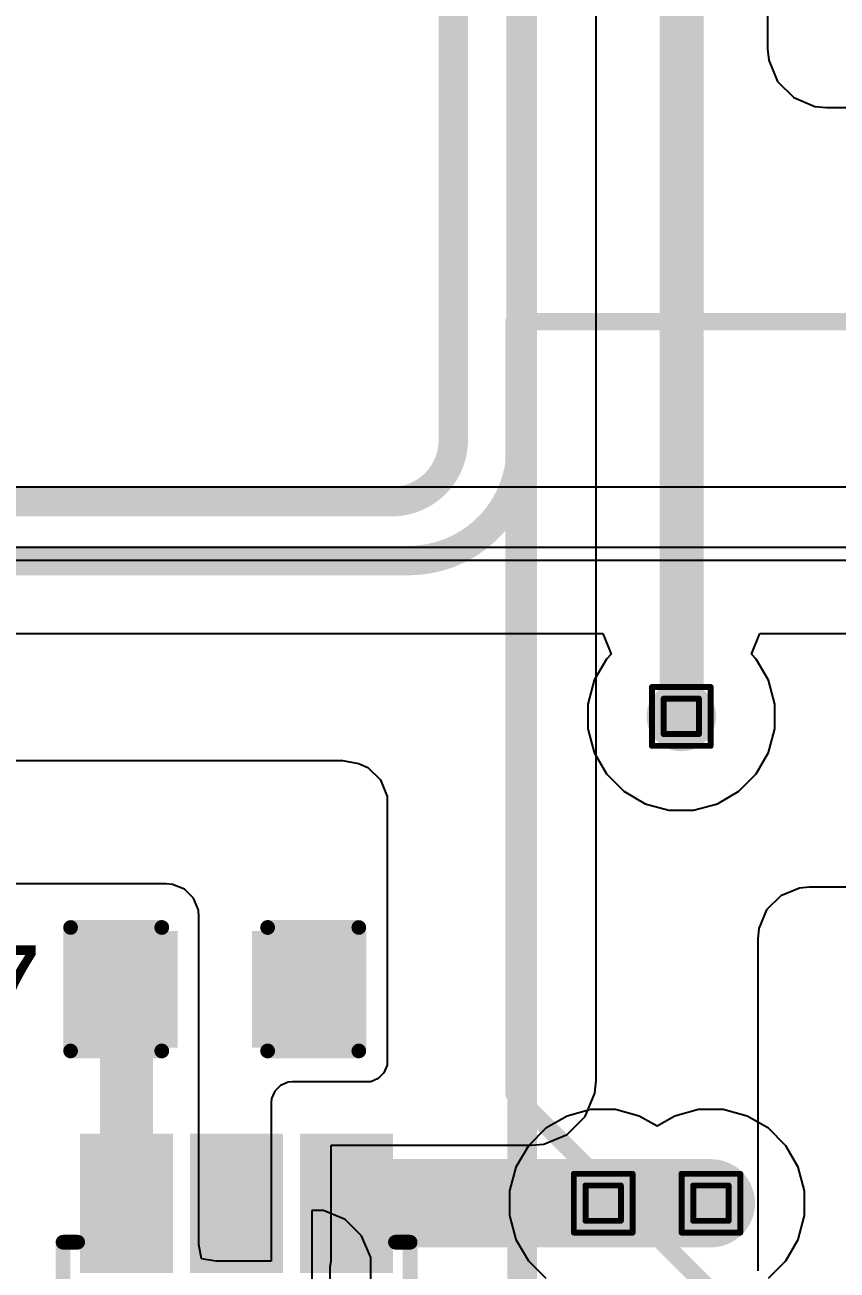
# Model space of a CAD drawing. Header units: inches. Extents: x -5 to 230, y -4 to 159.
# Drawn here: x 56.92 to 63.93, y 26.92 to 37.67 of the extents above; entities that cross this region are included whole.
import ezdxf

# ---------------------------------------------------------------- set-up
doc = ezdxf.new("R2010")
doc.units = ezdxf.units.IN
for name, color, linetype in [('Bottom Layer', 5, 'Continuous'), ('Drill Drawing', 1, 'Continuous'), ('Layer 1', 16, 'Continuous'), ('Layer 2', 76, 'Continuous'), ('Top Layer', 1, 'Continuous'), ('Top Overlay', 2, 'Continuous'), ('Top Paste', 8, 'Continuous'), ('Top Solder', 216, 'Continuous'), ('Via Holes', 16, 'Continuous')]:
    doc.layers.add(name, color=color, linetype=linetype)
doc.styles.add('Arial', font='', dxfattribs={"height": 0.2})
doc.styles.get('Arial').set_extended_font_data('Arial')

# ---------------------------------------------------------------- blocks, each defined once
blk = doc.blocks.new('UWT1E331MNL1GS_47')
at = {"layer": 'Top Overlay'}
for points in [[(-2.49, 4.226, 0.152, 0.152, 0), (-4.227, 2.49, 0.152, 0.152, 0)], [(-2.49, 4.226, 0.152, 0.152, 0), (4.176, 4.226, 0.152, 0.152, 0)], [(4.176, 4.226, 0.152, 0.152, 0), (4.176, 0.782, 0.152, 0.152, 0)]]:
    blk.add_lwpolyline(points, format="xyseb", dxfattribs=at)
for points in [[(-2.528, 4.226, 0.0762, 0.0762, 1), (-2.452, 4.226, 0.0762, 0.0762, 1)], [(-2.528, 4.226, 0.0762, 0.0762, 1), (-2.452, 4.226, 0.0762, 0.0762, 1)], [(4.138, 4.226, 0.0762, 0.0762, 1), (4.214, 4.226, 0.0762, 0.0762, 1)], [(4.138, 4.226, 0.0762, 0.0762, 1), (4.214, 4.226, 0.0762, 0.0762, 1)]]:
    blk.add_lwpolyline(points, format="xyseb", close=True, dxfattribs=at)
blk = doc.blocks.new('TSOT_23_6_73')
at = {"layer": 'Top Layer'}
for points in [[(-1.7, 1.25), (-0.7, 1.25), (-0.7, 0.65), (-1.7, 0.65)], [(0.7, 1.25), (1.7, 1.25), (1.7, 0.65), (0.7, 0.65)], [(-1.7, 0.3), (-0.7, 0.3), (-0.7, -0.3), (-1.7, -0.3)], [(0.7, 0.3), (1.7, 0.3), (1.7, -0.3), (0.7, -0.3)], [(-1.7, -0.65), (-0.7, -0.65), (-0.7, -1.25), (-1.7, -1.25)], [(0.7, -0.65), (1.7, -0.65), (1.7, -1.25), (0.7, -1.25)]]:
    blk.add_hatch(color=1, dxfattribs=at).paths.add_polyline_path(points)
at = {"layer": 'Top Paste'}
for points in [[(-1.7, 1.25), (-0.7, 1.25), (-0.7, 0.65), (-1.7, 0.65)], [(0.7, 1.25), (1.7, 1.25), (1.7, 0.65), (0.7, 0.65)], [(-1.7, 0.3), (-0.7, 0.3), (-0.7, -0.3), (-1.7, -0.3)], [(0.7, 0.3), (1.7, 0.3), (1.7, -0.3), (0.7, -0.3)], [(-1.7, -0.65), (-0.7, -0.65), (-0.7, -1.25), (-1.7, -1.25)], [(0.7, -0.65), (1.7, -0.65), (1.7, -1.25), (0.7, -1.25)]]:
    blk.add_hatch(color=8, dxfattribs=at).paths.add_polyline_path(points)
at = {"layer": 'Top Solder'}
for points in [[(-1.802, 1.352), (-0.598, 1.352), (-0.598, 0.548), (-1.802, 0.548)], [(0.598, 1.352), (1.802, 1.352), (1.802, 0.548), (0.598, 0.548)], [(-1.802, 0.402), (-0.598, 0.402), (-0.598, -0.402), (-1.802, -0.402)], [(0.598, 0.402), (1.802, 0.402), (1.802, -0.402), (0.598, -0.402)], [(-1.802, -0.548), (-0.598, -0.548), (-0.598, -1.352), (-1.802, -1.352)], [(0.598, -0.548), (1.802, -0.548), (1.802, -1.352), (0.598, -1.352)]]:
    blk.add_hatch(color=216, dxfattribs=at).paths.add_polyline_path(points)
at = {"layer": 'Top Overlay'}
for points in [[(-0.864, 1.499, 0.127, 0.127, 0), (0.864, 1.499, 0.127, 0.127, 0)], [(-0.864, 1.499, 0.127, 0.127, 0), (-0.864, 1.372, 0.127, 0.127, 0)], [(0.864, 1.499, 0.127, 0.127, 0), (0.864, 1.372, 0.127, 0.127, 0)], [(-1.981, 1.092, 0.127, 0.127, 0), (-1.981, 0.838, 0.127, 0.127, 0)], [(-1.981, 1.092, 0.127, 0.127, 0), (-1.854, 0.965, 0.127, 0.127, 0)], [(-1.854, 0.965, 0.127, 0.127, 0), (-1.981, 0.838, 0.127, 0.127, 0)], [(-0.864, -1.372, 0.127, 0.127, 0), (-0.864, -1.499, 0.127, 0.127, 0)], [(0.864, -1.372, 0.127, 0.127, 0), (0.864, -1.499, 0.127, 0.127, 0)], [(-0.864, -1.499, 0.127, 0.127, 0), (0.864, -1.499, 0.127, 0.127, 0)]]:
    blk.add_lwpolyline(points, format="xyseb", dxfattribs=at)
for points in [[(-0.895, 1.499, 0.0635, 0.0635, 1), (-0.832, 1.499, 0.0635, 0.0635, 1)], [(-0.895, 1.499, 0.0635, 0.0635, 1), (-0.832, 1.499, 0.0635, 0.0635, 1)], [(0.832, 1.499, 0.0635, 0.0635, 1), (0.895, 1.499, 0.0635, 0.0635, 1)], [(0.832, 1.499, 0.0635, 0.0635, 1), (0.895, 1.499, 0.0635, 0.0635, 1)], [(-0.895, 1.372, 0.0635, 0.0635, 1), (-0.832, 1.372, 0.0635, 0.0635, 1)], [(0.832, 1.372, 0.0635, 0.0635, 1), (0.895, 1.372, 0.0635, 0.0635, 1)], [(-2.013, 1.092, 0.0635, 0.0635, 1), (-1.949, 1.092, 0.0635, 0.0635, 1)], [(-2.013, 1.092, 0.0635, 0.0635, 1), (-1.949, 1.092, 0.0635, 0.0635, 1)], [(-1.886, 0.965, 0.0635, 0.0635, 1), (-1.822, 0.965, 0.0635, 0.0635, 1)], [(-1.886, 0.965, 0.0635, 0.0635, 1), (-1.822, 0.965, 0.0635, 0.0635, 1)], [(-2.013, 0.838, 0.0635, 0.0635, 1), (-1.949, 0.838, 0.0635, 0.0635, 1)], [(-2.013, 0.838, 0.0635, 0.0635, 1), (-1.949, 0.838, 0.0635, 0.0635, 1)], [(-0.895, -1.372, 0.0635, 0.0635, 1), (-0.832, -1.372, 0.0635, 0.0635, 1)], [(0.832, -1.372, 0.0635, 0.0635, 1), (0.895, -1.372, 0.0635, 0.0635, 1)], [(-0.895, -1.499, 0.0635, 0.0635, 1), (-0.832, -1.499, 0.0635, 0.0635, 1)], [(-0.895, -1.499, 0.0635, 0.0635, 1), (-0.832, -1.499, 0.0635, 0.0635, 1)], [(0.832, -1.499, 0.0635, 0.0635, 1), (0.895, -1.499, 0.0635, 0.0635, 1)], [(0.832, -1.499, 0.0635, 0.0635, 1), (0.895, -1.499, 0.0635, 0.0635, 1)]]:
    blk.add_lwpolyline(points, format="xyseb", close=True, dxfattribs=at)
blk = doc.blocks.new('C___0603_256')
at = {"layer": 'Top Layer'}
for points in [[(-0.381, 0.445), (-0.381, -0.445), (-1.143, -0.445), (-1.143, 0.445)], [(1.143, 0.445), (1.143, -0.445), (0.381, -0.445), (0.381, 0.445)]]:
    blk.add_hatch(color=1, dxfattribs=at).paths.add_polyline_path(points)
at = {"layer": 'Top Paste'}
for points in [[(-0.381, 0.445), (-0.381, -0.445), (-1.143, -0.445), (-1.143, 0.445)], [(1.143, 0.445), (1.143, -0.445), (0.381, -0.445), (0.381, 0.445)]]:
    blk.add_hatch(color=8, dxfattribs=at).paths.add_polyline_path(points)
at = {"layer": 'Top Solder'}
for points in [[(-0.321, 0.504), (-0.321, -0.504), (-1.203, -0.504), (-1.203, 0.504)], [(1.203, 0.504), (1.203, -0.504), (0.321, -0.504), (0.321, 0.504)]]:
    blk.add_hatch(color=216, dxfattribs=at).paths.add_polyline_path(points)
at = {"layer": 'Top Overlay'}
for points in [[(-0.457, 0.533, 0.127, 0.127, 0), (-1.245, 0.533, 0.127, 0.127, 0)], [(-1.245, 0.533, 0.127, 0.127, 0), (-1.245, -0.533, 0.127, 0.127, 0)], [(1.245, 0.533, 0.127, 0.127, 0), (0.457, 0.533, 0.127, 0.127, 0)], [(1.245, 0.533, 0.127, 0.127, 0), (1.245, -0.533, 0.127, 0.127, 0)], [(-0.457, -0.533, 0.127, 0.127, 0), (-1.245, -0.533, 0.127, 0.127, 0)], [(1.245, -0.533, 0.127, 0.127, 0), (0.457, -0.533, 0.127, 0.127, 0)]]:
    blk.add_lwpolyline(points, format="xyseb", dxfattribs=at)
for points in [[(-1.276, 0.533, 0.0635, 0.0635, 1), (-1.213, 0.533, 0.0635, 0.0635, 1)], [(-1.276, 0.533, 0.0635, 0.0635, 1), (-1.213, 0.533, 0.0635, 0.0635, 1)], [(-0.489, 0.533, 0.0635, 0.0635, 1), (-0.425, 0.533, 0.0635, 0.0635, 1)], [(0.425, 0.533, 0.0635, 0.0635, 1), (0.489, 0.533, 0.0635, 0.0635, 1)], [(1.213, 0.533, 0.0635, 0.0635, 1), (1.276, 0.533, 0.0635, 0.0635, 1)], [(1.213, 0.533, 0.0635, 0.0635, 1), (1.276, 0.533, 0.0635, 0.0635, 1)], [(-1.276, -0.533, 0.0635, 0.0635, 1), (-1.213, -0.533, 0.0635, 0.0635, 1)], [(-1.276, -0.533, 0.0635, 0.0635, 1), (-1.213, -0.533, 0.0635, 0.0635, 1)], [(-0.489, -0.533, 0.0635, 0.0635, 1), (-0.425, -0.533, 0.0635, 0.0635, 1)], [(0.425, -0.533, 0.0635, 0.0635, 1), (0.489, -0.533, 0.0635, 0.0635, 1)], [(1.213, -0.533, 0.0635, 0.0635, 1), (1.276, -0.533, 0.0635, 0.0635, 1)], [(1.213, -0.533, 0.0635, 0.0635, 1), (1.276, -0.533, 0.0635, 0.0635, 1)]]:
    blk.add_lwpolyline(points, format="xyseb", close=True, dxfattribs=at)

msp = doc.modelspace()

# ---------------------------------------------------------------- hatches: boundary and pattern name
at = {"layer": 'Bottom Layer'}
h = msp.add_hatch(color=5, dxfattribs=at)
edge = h.paths.add_edge_path()
edge.add_arc((62.586, 31.699), 0.3, 0, 360)
h = msp.add_hatch(color=5, dxfattribs=at)
edge = h.paths.add_edge_path()
edge.add_arc((61.911, 27.496), 0.3, 0, 360)
h = msp.add_hatch(color=5, dxfattribs=at)
edge = h.paths.add_edge_path()
edge.add_arc((62.842, 27.496), 0.3, 0, 360)
at = {"layer": 'Layer 1'}
h = msp.add_hatch(color=16, dxfattribs=at)
edge = h.paths.add_edge_path()
edge.add_arc((62.586, 31.699), 0.3, 0, 360)
h = msp.add_hatch(color=16, dxfattribs=at)
edge = h.paths.add_edge_path()
edge.add_arc((61.911, 27.496), 0.3, 0, 360)
h = msp.add_hatch(color=16, dxfattribs=at)
edge = h.paths.add_edge_path()
edge.add_arc((62.842, 27.496), 0.3, 0, 360)
at = {"layer": 'Layer 2'}
h = msp.add_hatch(color=76, dxfattribs=at)
edge = h.paths.add_edge_path()
edge.add_arc((62.586, 31.699), 0.3, 0, 360)
h = msp.add_hatch(color=76, dxfattribs=at)
edge = h.paths.add_edge_path()
edge.add_arc((61.911, 27.496), 0.3, 0, 360)
h = msp.add_hatch(color=76, dxfattribs=at)
edge = h.paths.add_edge_path()
edge.add_arc((62.842, 27.496), 0.3, 0, 360)
at = {"layer": 'Top Layer'}
h = msp.add_hatch(color=1, dxfattribs=at)
edge = h.paths.add_edge_path()
edge.add_arc((62.586, 31.699), 0.3, 0, 360)
h = msp.add_hatch(color=1, dxfattribs=at)
edge = h.paths.add_edge_path()
edge.add_arc((61.911, 27.496), 0.3, 0, 360)
h = msp.add_hatch(color=1, dxfattribs=at)
edge = h.paths.add_edge_path()
edge.add_arc((62.842, 27.496), 0.3, 0, 360)
at = {"layer": 'Via Holes'}
h = msp.add_hatch(color=7, dxfattribs=at)
edge = h.paths.add_edge_path()
edge.add_arc((62.586, 31.699), 0.15, 0, 360)
h = msp.add_hatch(color=7, dxfattribs=at)
edge = h.paths.add_edge_path()
edge.add_arc((61.911, 27.496), 0.15, 0, 360)
h = msp.add_hatch(color=7, dxfattribs=at)
edge = h.paths.add_edge_path()
edge.add_arc((62.842, 27.496), 0.15, 0, 360)

# ---------------------------------------------------------------- linework, layer by layer
at = {"layer": 'Bottom Layer'}
msp.add_lwpolyline([(61.211, 48.515, 0.254, 0.254, 0), (61.211, 17.018, 0.254, 0.254, 0)], format="xyseb", dxfattribs=at)
at = {"layer": 'Drill Drawing'}
for points in [[(62.332, 31.953, 0.0508, 0.0508, 0), (62.84, 31.953, 0.0508, 0.0508, 0)], [(62.332, 31.445, 0.0508, 0.0508, 0), (62.332, 31.953, 0.0508, 0.0508, 0)], [(62.84, 31.445, 0.0508, 0.0508, 0), (62.84, 31.953, 0.0508, 0.0508, 0)], [(62.433, 31.852, 0.0508, 0.0508, 0), (62.738, 31.852, 0.0508, 0.0508, 0)], [(62.433, 31.547, 0.0508, 0.0508, 0), (62.433, 31.852, 0.0508, 0.0508, 0)], [(62.738, 31.547, 0.0508, 0.0508, 0), (62.738, 31.852, 0.0508, 0.0508, 0)], [(62.433, 31.547, 0.0508, 0.0508, 0), (62.738, 31.547, 0.0508, 0.0508, 0)], [(62.332, 31.445, 0.0508, 0.0508, 0), (62.84, 31.445, 0.0508, 0.0508, 0)], [(61.657, 27.75, 0.0508, 0.0508, 0), (62.165, 27.75, 0.0508, 0.0508, 0)], [(61.657, 27.242, 0.0508, 0.0508, 0), (61.657, 27.75, 0.0508, 0.0508, 0)], [(62.165, 27.242, 0.0508, 0.0508, 0), (62.165, 27.75, 0.0508, 0.0508, 0)], [(62.588, 27.75, 0.0508, 0.0508, 0), (63.096, 27.75, 0.0508, 0.0508, 0)], [(62.588, 27.242, 0.0508, 0.0508, 0), (62.588, 27.75, 0.0508, 0.0508, 0)], [(63.096, 27.242, 0.0508, 0.0508, 0), (63.096, 27.75, 0.0508, 0.0508, 0)], [(61.759, 27.649, 0.0508, 0.0508, 0), (62.064, 27.649, 0.0508, 0.0508, 0)], [(61.759, 27.344, 0.0508, 0.0508, 0), (61.759, 27.649, 0.0508, 0.0508, 0)], [(62.064, 27.344, 0.0508, 0.0508, 0), (62.064, 27.649, 0.0508, 0.0508, 0)], [(62.689, 27.649, 0.0508, 0.0508, 0), (62.994, 27.649, 0.0508, 0.0508, 0)], [(62.689, 27.344, 0.0508, 0.0508, 0), (62.689, 27.649, 0.0508, 0.0508, 0)], [(62.994, 27.344, 0.0508, 0.0508, 0), (62.994, 27.649, 0.0508, 0.0508, 0)], [(61.759, 27.344, 0.0508, 0.0508, 0), (62.064, 27.344, 0.0508, 0.0508, 0)], [(62.689, 27.344, 0.0508, 0.0508, 0), (62.994, 27.344, 0.0508, 0.0508, 0)], [(61.657, 27.242, 0.0508, 0.0508, 0), (62.165, 27.242, 0.0508, 0.0508, 0)], [(62.588, 27.242, 0.0508, 0.0508, 0), (63.096, 27.242, 0.0508, 0.0508, 0)]]:
    msp.add_lwpolyline(points, format="xyseb", dxfattribs=at)
for points in [[(62.319, 31.953, 0.0254, 0.0254, 1), (62.344, 31.953, 0.0254, 0.0254, 1)], [(62.319, 31.953, 0.0254, 0.0254, 1), (62.344, 31.953, 0.0254, 0.0254, 1)], [(62.827, 31.953, 0.0254, 0.0254, 1), (62.852, 31.953, 0.0254, 0.0254, 1)], [(62.827, 31.953, 0.0254, 0.0254, 1), (62.852, 31.953, 0.0254, 0.0254, 1)], [(62.42, 31.852, 0.0254, 0.0254, 1), (62.446, 31.852, 0.0254, 0.0254, 1)], [(62.42, 31.852, 0.0254, 0.0254, 1), (62.446, 31.852, 0.0254, 0.0254, 1)], [(62.725, 31.852, 0.0254, 0.0254, 1), (62.751, 31.852, 0.0254, 0.0254, 1)], [(62.725, 31.852, 0.0254, 0.0254, 1), (62.751, 31.852, 0.0254, 0.0254, 1)], [(62.42, 31.547, 0.0254, 0.0254, 1), (62.446, 31.547, 0.0254, 0.0254, 1)], [(62.42, 31.547, 0.0254, 0.0254, 1), (62.446, 31.547, 0.0254, 0.0254, 1)], [(62.725, 31.547, 0.0254, 0.0254, 1), (62.751, 31.547, 0.0254, 0.0254, 1)], [(62.725, 31.547, 0.0254, 0.0254, 1), (62.751, 31.547, 0.0254, 0.0254, 1)], [(62.319, 31.445, 0.0254, 0.0254, 1), (62.344, 31.445, 0.0254, 0.0254, 1)], [(62.319, 31.445, 0.0254, 0.0254, 1), (62.344, 31.445, 0.0254, 0.0254, 1)], [(62.827, 31.445, 0.0254, 0.0254, 1), (62.852, 31.445, 0.0254, 0.0254, 1)], [(62.827, 31.445, 0.0254, 0.0254, 1), (62.852, 31.445, 0.0254, 0.0254, 1)], [(61.645, 27.75, 0.0254, 0.0254, 1), (61.67, 27.75, 0.0254, 0.0254, 1)], [(61.645, 27.75, 0.0254, 0.0254, 1), (61.67, 27.75, 0.0254, 0.0254, 1)], [(62.153, 27.75, 0.0254, 0.0254, 1), (62.178, 27.75, 0.0254, 0.0254, 1)], [(62.153, 27.75, 0.0254, 0.0254, 1), (62.178, 27.75, 0.0254, 0.0254, 1)], [(62.575, 27.75, 0.0254, 0.0254, 1), (62.6, 27.75, 0.0254, 0.0254, 1)], [(62.575, 27.75, 0.0254, 0.0254, 1), (62.6, 27.75, 0.0254, 0.0254, 1)], [(63.083, 27.75, 0.0254, 0.0254, 1), (63.108, 27.75, 0.0254, 0.0254, 1)], [(63.083, 27.75, 0.0254, 0.0254, 1), (63.108, 27.75, 0.0254, 0.0254, 1)], [(61.746, 27.649, 0.0254, 0.0254, 1), (61.772, 27.649, 0.0254, 0.0254, 1)], [(61.746, 27.649, 0.0254, 0.0254, 1), (61.772, 27.649, 0.0254, 0.0254, 1)], [(62.051, 27.649, 0.0254, 0.0254, 1), (62.076, 27.649, 0.0254, 0.0254, 1)], [(62.051, 27.649, 0.0254, 0.0254, 1), (62.076, 27.649, 0.0254, 0.0254, 1)], [(62.676, 27.649, 0.0254, 0.0254, 1), (62.702, 27.649, 0.0254, 0.0254, 1)], [(62.676, 27.649, 0.0254, 0.0254, 1), (62.702, 27.649, 0.0254, 0.0254, 1)], [(62.981, 27.649, 0.0254, 0.0254, 1), (63.007, 27.649, 0.0254, 0.0254, 1)], [(62.981, 27.649, 0.0254, 0.0254, 1), (63.007, 27.649, 0.0254, 0.0254, 1)], [(61.746, 27.344, 0.0254, 0.0254, 1), (61.772, 27.344, 0.0254, 0.0254, 1)], [(61.746, 27.344, 0.0254, 0.0254, 1), (61.772, 27.344, 0.0254, 0.0254, 1)], [(62.051, 27.344, 0.0254, 0.0254, 1), (62.076, 27.344, 0.0254, 0.0254, 1)], [(62.051, 27.344, 0.0254, 0.0254, 1), (62.076, 27.344, 0.0254, 0.0254, 1)], [(62.676, 27.344, 0.0254, 0.0254, 1), (62.702, 27.344, 0.0254, 0.0254, 1)], [(62.676, 27.344, 0.0254, 0.0254, 1), (62.702, 27.344, 0.0254, 0.0254, 1)], [(62.981, 27.344, 0.0254, 0.0254, 1), (63.007, 27.344, 0.0254, 0.0254, 1)], [(62.981, 27.344, 0.0254, 0.0254, 1), (63.007, 27.344, 0.0254, 0.0254, 1)], [(61.645, 27.242, 0.0254, 0.0254, 1), (61.67, 27.242, 0.0254, 0.0254, 1)], [(61.645, 27.242, 0.0254, 0.0254, 1), (61.67, 27.242, 0.0254, 0.0254, 1)], [(62.153, 27.242, 0.0254, 0.0254, 1), (62.178, 27.242, 0.0254, 0.0254, 1)], [(62.153, 27.242, 0.0254, 0.0254, 1), (62.178, 27.242, 0.0254, 0.0254, 1)], [(62.575, 27.242, 0.0254, 0.0254, 1), (62.6, 27.242, 0.0254, 0.0254, 1)], [(62.575, 27.242, 0.0254, 0.0254, 1), (62.6, 27.242, 0.0254, 0.0254, 1)], [(63.083, 27.242, 0.0254, 0.0254, 1), (63.108, 27.242, 0.0254, 0.0254, 1)], [(63.083, 27.242, 0.0254, 0.0254, 1), (63.108, 27.242, 0.0254, 0.0254, 1)]]:
    msp.add_lwpolyline(points, format="xyseb", close=True, dxfattribs=at)
at = {"layer": 'Layer 1'}
for p, q in [((87.338, 33.679), (47.258, 33.679)), ((47.258, 33.161), (87.924, 33.161))]:
    msp.add_line(p, q, dxfattribs=at)
at = {"layer": 'Layer 2'}
for p, q in [((65.73, 33.045), (55.012, 33.045)), ((55.499, 32.415), (61.907, 32.415)), ((61.907, 32.415), (61.98, 32.237)), ((63.191, 32.237), (63.264, 32.415)), ((63.264, 32.415), (64.688, 32.415)), ((61.939, 32.195), (61.833, 32.011)), ((61.98, 32.237), (61.939, 32.195)), ((63.232, 32.195), (63.191, 32.237)), ((63.339, 32.011), (63.232, 32.195)), ((61.833, 32.011), (61.778, 31.806)), ((63.394, 31.806), (63.339, 32.011)), ((61.778, 31.806), (61.778, 31.593)), ((63.394, 31.593), (63.394, 31.806)), ((61.778, 31.593), (61.833, 31.387)), ((63.339, 31.387), (63.394, 31.593)), ((61.833, 31.387), (61.939, 31.203)), ((63.232, 31.203), (63.339, 31.387)), ((61.939, 31.203), (62.089, 31.053)), ((63.082, 31.053), (63.232, 31.203)), ((62.089, 31.053), (62.274, 30.946)), ((62.897, 30.946), (63.082, 31.053)), ((62.274, 30.946), (62.479, 30.891)), ((62.479, 30.891), (62.692, 30.891)), ((62.692, 30.891), (62.897, 30.946)), ((61.805, 28.304), (61.599, 28.249)), ((62.018, 28.304), (61.805, 28.304)), ((62.223, 28.249), (62.018, 28.304)), ((62.735, 28.304), (62.53, 28.249)), ((62.948, 28.304), (62.735, 28.304)), ((63.153, 28.249), (62.948, 28.304)), ((61.599, 28.249), (61.415, 28.143)), ((62.376, 28.161), (62.223, 28.249)), ((62.53, 28.249), (62.376, 28.161)), ((63.338, 28.143), (63.153, 28.249)), ((61.415, 28.143), (61.265, 27.992)), ((63.488, 27.992), (63.338, 28.143)), ((61.265, 27.992), (61.158, 27.808)), ((63.594, 27.808), (63.488, 27.992)), ((61.158, 27.808), (61.103, 27.603)), ((63.65, 27.603), (63.594, 27.808)), ((61.103, 27.603), (61.103, 27.39)), ((63.65, 27.39), (63.65, 27.603)), ((61.103, 27.39), (61.158, 27.184)), ((63.594, 27.184), (63.65, 27.39)), ((61.158, 27.184), (61.265, 27)), ((63.488, 27), (63.594, 27.184)), ((61.265, 27), (61.415, 26.85)), ((63.338, 26.85), (63.488, 27))]:
    msp.add_line(p, q, dxfattribs=at)
at = {"layer": 'Top Layer'}
for p, q in [((61.849, 32.185), (61.849, 41.325)), ((63.331, 41.325), (63.331, 37.464)), ((63.331, 37.464), (63.341, 37.365)), ((63.341, 37.365), (63.417, 37.182)), ((63.417, 37.182), (63.557, 37.042)), ((63.557, 37.042), (63.74, 36.966)), ((63.74, 36.966), (63.839, 36.956)), ((63.839, 36.956), (65.337, 36.956)), ((61.849, 28.556), (61.849, 32.185)), ((52.767, 31.318), (59.659, 31.318)), ((59.659, 31.318), (59.798, 31.292)), ((59.798, 31.292), (59.878, 31.259)), ((59.878, 31.259), (59.987, 31.151)), ((59.987, 31.151), (60.046, 31.008)), ((60.046, 31.008), (60.046, 30.932)), ((60.046, 30.932), (60.046, 28.723)), ((58.138, 30.254), (56.797, 30.254)), ((58.193, 30.249), (58.138, 30.254)), ((58.295, 30.207), (58.193, 30.249)), ((63.605, 30.217), (63.444, 30.151)), ((63.692, 30.226), (63.605, 30.217)), ((75.399, 30.226), (63.692, 30.226)), ((58.373, 30.129), (58.295, 30.207)), ((58.415, 30.027), (58.373, 30.129)), ((63.444, 30.151), (63.321, 30.028)), ((58.42, 29.972), (58.415, 30.027)), ((63.321, 30.028), (63.255, 29.867)), ((58.42, 27.141), (58.42, 29.972)), ((63.255, 29.867), (63.246, 29.78)), ((63.246, 29.78), (63.246, 26.912)), ((60.046, 28.723), (60.046, 28.687)), ((60.018, 28.622), (59.968, 28.572)), ((60.046, 28.687), (60.018, 28.622)), ((59.125, 28.514), (59.075, 28.464)), ((59.19, 28.541), (59.125, 28.514)), ((59.225, 28.544), (59.19, 28.541)), ((59.903, 28.544), (59.225, 28.544)), ((59.968, 28.572), (59.903, 28.544)), ((61.838, 28.447), (61.849, 28.556)), ((59.048, 28.399), (59.045, 28.364)), ((59.075, 28.464), (59.048, 28.399)), ((61.755, 28.245), (61.838, 28.447)), ((59.045, 28.364), (59.045, 26.996)), ((61.6, 28.09), (61.755, 28.245)), ((61.398, 28.007), (61.6, 28.09)), ((59.563, 26.996), (59.563, 27.996)), ((59.563, 27.996), (60.232, 27.996)), ((60.232, 27.996), (61.289, 27.996)), ((61.289, 27.996), (61.398, 28.007)), ((59.395, 27.434), (59.395, 27.434)), ((59.395, 27.434), (59.395, 27.434)), ((59.395, 27.434), (59.395, 26.813)), ((59.496, 27.434), (59.395, 27.434)), ((59.682, 27.357), (59.496, 27.434)), ((59.825, 27.214), (59.682, 27.357)), ((59.903, 27.027), (59.825, 27.214)), ((58.441, 27.017), (58.42, 27.141)), ((58.565, 26.996), (58.441, 27.017)), ((59.045, 26.996), (58.565, 26.996)), ((59.553, 26.946), (59.563, 26.996)), ((59.903, 26.926), (59.903, 27.027)), ((59.553, 26.606), (59.553, 26.946)), ((59.903, 26.756), (59.903, 26.926))]:
    msp.add_line(p, q, dxfattribs=at)
for points in [[(60.617, 34.087, 0.254, 0.254, 0), (60.617, 53.027, 0.254, 0.254, 0)], [(61.202, 34.015, 0.254, 0.254, 0), (61.202, 50.63, 0.254, 0.254, 0)], [(62.588, 31.701, 0.381, 0.381, 0), (62.588, 38.841, 0.381, 0.381, 0)], [(60.617, 34.087, 0.254, 0.254, -0.414214), (60.084, 33.553, 0.254, 0.254, 0)], [(61.202, 34.015, 0.254, 0.254, -0.414214), (60.232, 33.045, 0.254, 0.254, 0)], [(45.278, 33.553, 0.254, 0.254, 0), (60.084, 33.553, 0.254, 0.254, 0)], [(45.474, 33.045, 0.254, 0.254, 0), (60.232, 33.045, 0.254, 0.254, 0)], [(62.586, 31.699, 0.381, 0.381, 0), (62.588, 31.701, 0.381, 0.381, 0)], [(57.667, 29.344, 0.254, 0.254, -0.414214), (57.795, 29.217, 0.254, 0.254, 0)], [(57.795, 27.496, 0.457, 0.457, 0), (57.795, 29.217, 0.457, 0.457, 0)], [(59.774, 27.496, 0.762, 0.762, 0), (61.911, 27.496, 0.762, 0.762, 0)], [(61.911, 27.496, 0.762, 0.762, 0), (62.842, 27.496, 0.762, 0.762, 0)]]:
    msp.add_lwpolyline(points, format="xyseb", dxfattribs=at)
for points in [[(60.554, 34.087, 0.127, 0.127, 1), (60.681, 34.087, 0.127, 0.127, 1)], [(60.554, 34.087, 0.127, 0.127, 1), (60.681, 34.087, 0.127, 0.127, 1)], [(61.138, 34.015, 0.127, 0.127, 1), (61.265, 34.015, 0.127, 0.127, 1)], [(61.138, 34.015, 0.127, 0.127, 1), (61.265, 34.015, 0.127, 0.127, 1)], [(60.02, 33.553, 0.127, 0.127, 1), (60.147, 33.553, 0.127, 0.127, 1)], [(60.02, 33.553, 0.127, 0.127, 1), (60.147, 33.553, 0.127, 0.127, 1)], [(60.169, 33.045, 0.127, 0.127, 1), (60.296, 33.045, 0.127, 0.127, 1)], [(60.169, 33.045, 0.127, 0.127, 1), (60.296, 33.045, 0.127, 0.127, 1)], [(62.49, 31.699, 0.191, 0.191, 1), (62.681, 31.699, 0.191, 0.191, 1)], [(62.492, 31.701, 0.191, 0.191, 1), (62.683, 31.701, 0.191, 0.191, 1)], [(62.492, 31.701, 0.191, 0.191, 1), (62.683, 31.701, 0.191, 0.191, 1)], [(57.604, 29.344, 0.127, 0.127, 1), (57.731, 29.344, 0.127, 0.127, 1)], [(57.68, 29.217, 0.229, 0.229, 1), (57.909, 29.217, 0.229, 0.229, 1)], [(57.731, 29.217, 0.127, 0.127, 1), (57.858, 29.217, 0.127, 0.127, 1)], [(59.583, 27.496, 0.381, 0.381, 1), (59.964, 27.496, 0.381, 0.381, 1)], [(61.721, 27.496, 0.381, 0.381, 1), (62.102, 27.496, 0.381, 0.381, 1)], [(61.721, 27.496, 0.381, 0.381, 1), (62.102, 27.496, 0.381, 0.381, 1)], [(62.651, 27.496, 0.381, 0.381, 1), (63.032, 27.496, 0.381, 0.381, 1)], [(57.68, 27.496, 0.229, 0.229, 1), (57.909, 27.496, 0.229, 0.229, 1)]]:
    msp.add_lwpolyline(points, format="xyseb", close=True, dxfattribs=at)

# ---------------------------------------------------------------- block references
for name, p, rotation in [('UWT1E331MNL1GS_47', (65.368, 30.932), 90), ('C___0603_256', (58.556, 29.344), 180), ('TSOT_23_6_73', (58.745, 26.296), 90)]:
    msp.add_blockref(name, p, dxfattribs=dict(rotation=rotation))

# ---------------------------------------------------------------- texts
at = {"layer": 'Top Overlay', "style": 'Arial'}
msp.add_text('C7', height=0.762, dxfattribs=at).set_placement((55.704, 28.96))

doc.saveas('drawing.dxf')
